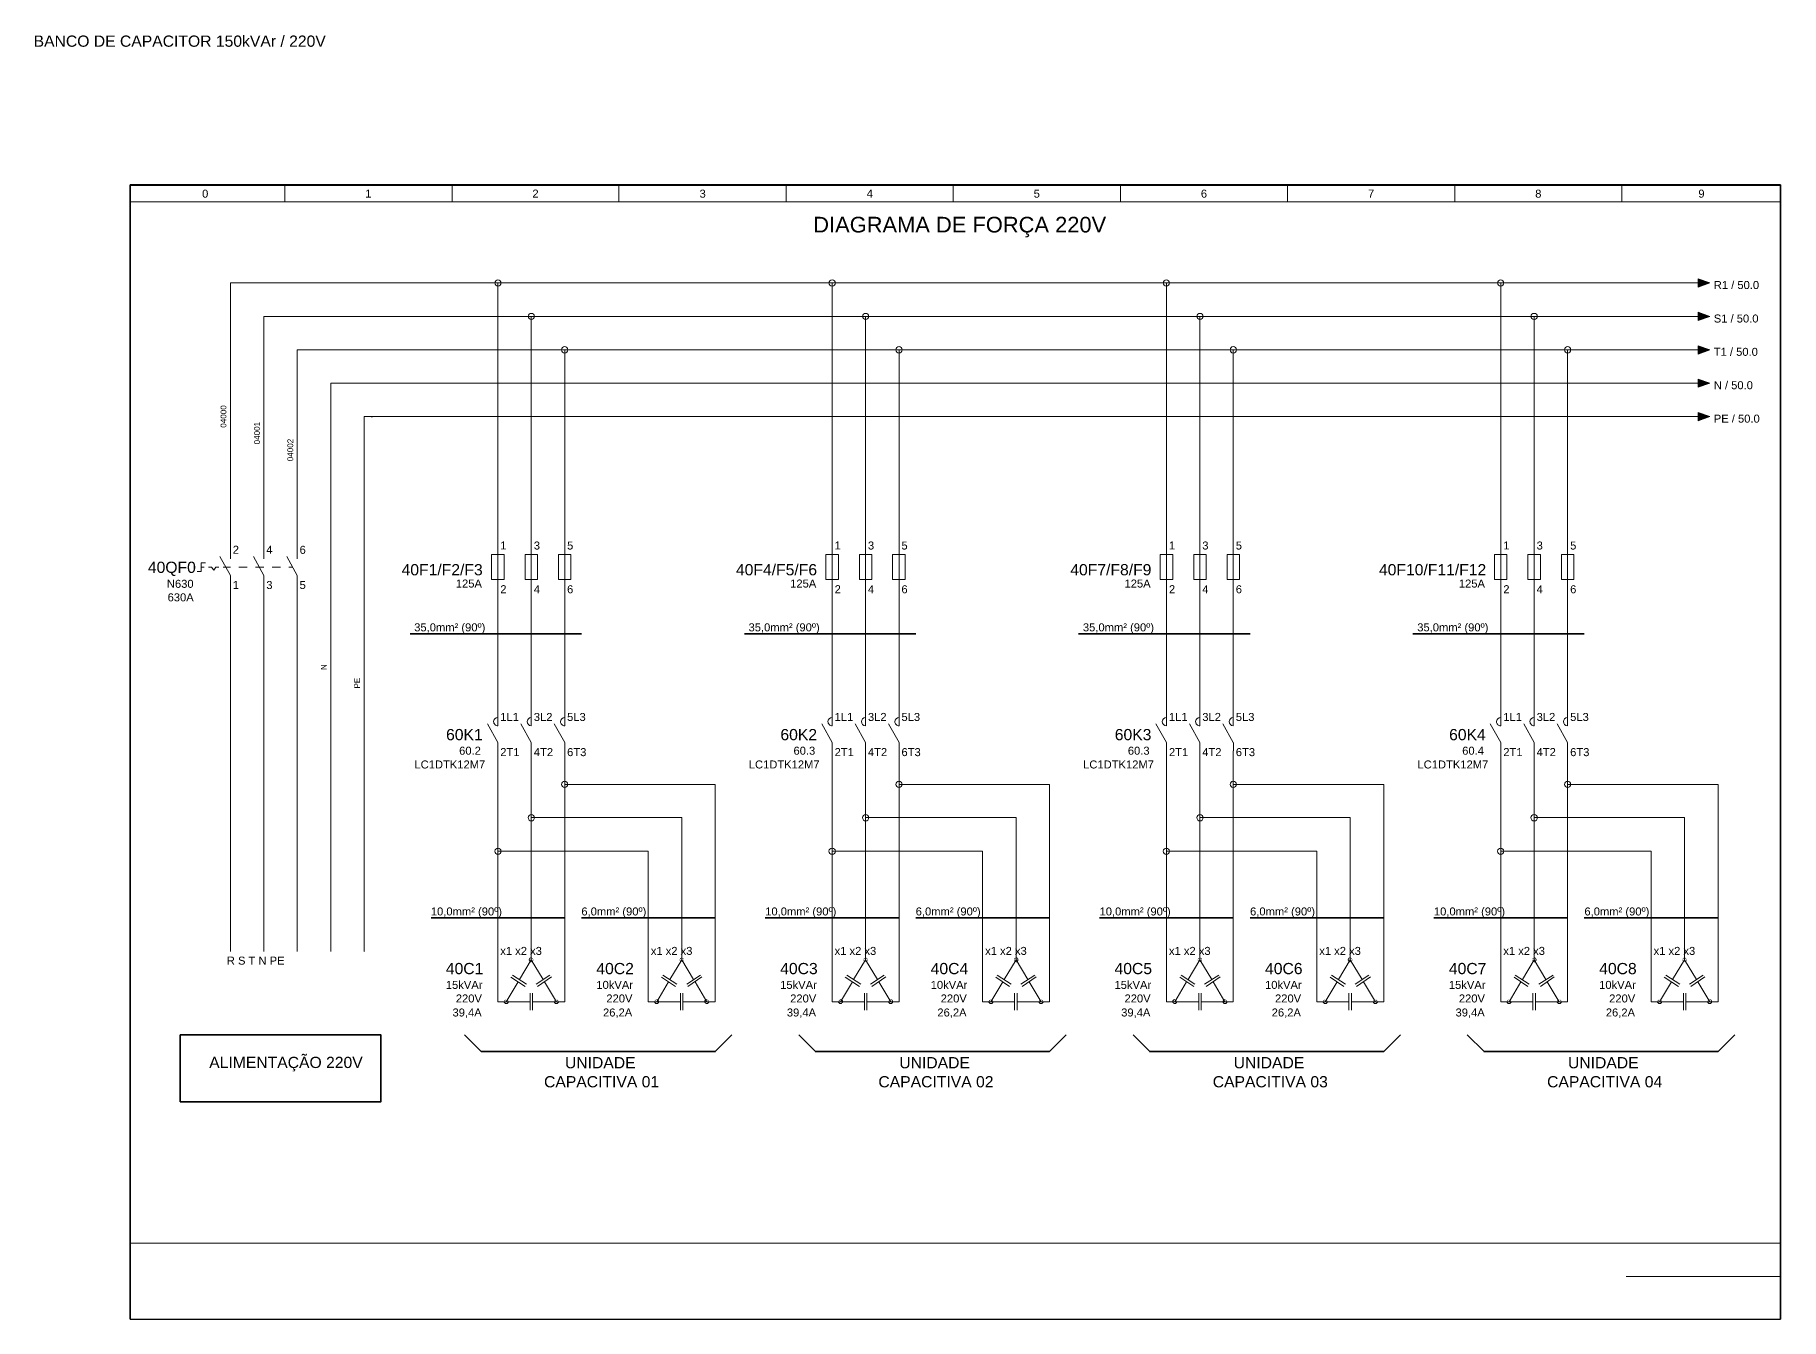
# Model space of a CAD drawing. Header units: millimetres. Extents: x 1004 to 59588, y 686 to 38112.
# Drawn here: x 1585 to 5905, y 10346 to 13523 of the extents above; entities that cross this region are included whole.
import ezdxf

# ---------------------------------------------------------------- set-up
doc = ezdxf.new("R2010")
doc.units = ezdxf.units.MM
for name, color, linetype in [('PDF3_Text', 7, 'Continuous'), ('PDF_Geometry', 7, 'Continuous'), ('PDF_Solid Fills', 7, 'Continuous'), ('PDF_Text', 7, 'Continuous')]:
    doc.layers.add(name, color=color, linetype=linetype)
doc.styles.add('PDF Arial', font='arial.ttf')

msp = doc.modelspace()

# ---------------------------------------------------------------- hatches: boundary and pattern name
at = {"layer": 'PDF_Geometry', "transparency": 33554559}
for points in [[(2416.54, 12577.07), (2420.66, 12577.07), (2421.84, 12578.24), (2420.66, 12580.01), (2416.54, 12580.01)], [(5703.6, 12577.07), (5707.72, 12577.07), (5708.9, 12578.24), (5707.72, 12580.01), (5703.6, 12580.01)], [(2398.31, 12561.77), (2398.31, 12557.66), (2400.07, 12556.48), (2401.25, 12557.66), (2401.25, 12561.77)], [(2398.31, 11259.42), (2398.31, 11255.3), (2400.07, 11254.13), (2401.25, 11255.3), (2401.25, 11259.42)]]:
    msp.add_hatch(color=256, dxfattribs=at).paths.add_polyline_path(points)
h = msp.add_hatch(color=256, dxfattribs=at)
h.paths.add_polyline_path([(2813.01, 11234.71), (2818.31, 11234.71)], flags=0)
h.paths.add_polyline_path([(2818.31, 11234.71, 0.4166667), (2813.01, 11240.01)], flags=0)
h.paths.add_polyline_path([(2813.01, 11229.42, 0.4166667), (2818.31, 11234.71)], flags=0)
h = msp.add_hatch(color=256, dxfattribs=at)
h.paths.add_polyline_path([(3185.37, 11234.71), (3190.66, 11234.71)], flags=0)
h.paths.add_polyline_path([(3190.66, 11234.71, 0.4166667), (3185.37, 11240.01)], flags=0)
h.paths.add_polyline_path([(3185.37, 11240.01, 0.4166667), (3180.07, 11234.71)], flags=0)
h.paths.add_polyline_path([(3180.07, 11234.71, 0.4166667), (3185.37, 11229.42)], flags=0)
h.paths.add_polyline_path([(3185.37, 11229.42, 0.4166667), (3190.66, 11234.71)], flags=0)
h = msp.add_hatch(color=256, dxfattribs=at)
h.paths.add_polyline_path([(3640.07, 11234.71), (3645.37, 11234.71)], flags=0)
h.paths.add_polyline_path([(3645.37, 11234.71, 0.4166667), (3640.07, 11240.01)], flags=0)
h.paths.add_polyline_path([(3640.07, 11240.01, 0.4166667), (3634.78, 11234.71)], flags=0)
h.paths.add_polyline_path([(3634.78, 11234.71, 0.4166667), (3640.07, 11229.42)], flags=0)
h.paths.add_polyline_path([(3640.07, 11229.42, 0.4166667), (3645.37, 11234.71)], flags=0)
h = msp.add_hatch(color=256, dxfattribs=at)
h.paths.add_polyline_path([(4012.43, 11234.71), (4017.13, 11234.71)], flags=0)
h.paths.add_polyline_path([(4012.43, 11240.01, 0.4166667), (4007.13, 11234.71)], flags=0)
h.paths.add_polyline_path([(4007.13, 11234.71, 0.4166667), (4012.43, 11229.42)], flags=0)
h = msp.add_hatch(color=256, dxfattribs=at)
h.paths.add_polyline_path([(4467.13, 11234.71), (4472.43, 11234.71)], flags=0)
h.paths.add_polyline_path([(4472.43, 11234.71, 0.4166667), (4467.13, 11240.01)], flags=0)
h.paths.add_polyline_path([(4467.13, 11240.01, 0.4166667), (4461.84, 11234.71)], flags=0)
h.paths.add_polyline_path([(4461.84, 11234.71, 0.4166667), (4467.13, 11229.42)], flags=0)
h.paths.add_polyline_path([(4467.13, 11229.42, 0.4166667), (4472.43, 11234.71)], flags=0)
h = msp.add_hatch(color=256, dxfattribs=at)
h.paths.add_polyline_path([(4838.9, 11234.71), (4844.19, 11234.71)], flags=0)
h.paths.add_polyline_path([(4844.19, 11234.71, 0.4166667), (4838.9, 11240.01)], flags=0)
h.paths.add_polyline_path([(4838.9, 11229.42, 0.4166667), (4844.19, 11234.71)], flags=0)
h = msp.add_hatch(color=256, dxfattribs=at)
h.paths.add_polyline_path([(5294.19, 11234.71), (5298.9, 11234.71)], flags=0)
h.paths.add_polyline_path([(5294.19, 11240.01, 0.4166667), (5288.9, 11234.71)], flags=0)
h.paths.add_polyline_path([(5288.9, 11234.71, 0.4166667), (5294.19, 11229.42)], flags=0)
h = msp.add_hatch(color=256, dxfattribs=at)
h.paths.add_polyline_path([(5665.96, 11234.71), (5671.25, 11234.71)], flags=0)
h.paths.add_polyline_path([(5671.25, 11234.71, 0.4166667), (5665.96, 11240.01)], flags=0)
h.paths.add_polyline_path([(5665.96, 11240.01, 0.4166667), (5660.66, 11234.71)], flags=0)
h.paths.add_polyline_path([(5660.66, 11234.71, 0.4166667), (5665.96, 11229.42)], flags=0)
h.paths.add_polyline_path([(5665.96, 11229.42, 0.4166667), (5671.25, 11234.71)], flags=0)
h = msp.add_hatch(color=256, dxfattribs=at)
h.paths.add_polyline_path([(2751.25, 11131.19), (2756.54, 11131.19)], flags=0)
h.paths.add_polyline_path([(2756.54, 11131.19, 0.4166667), (2751.25, 11136.48)], flags=0)
h.paths.add_polyline_path([(2751.25, 11136.48, 0.4166667), (2745.96, 11131.19)], flags=0)
h = msp.add_hatch(color=256, dxfattribs=at)
h.paths.add_polyline_path([(2875.37, 11131.19), (2880.66, 11131.19)], flags=0)
h.paths.add_polyline_path([(2880.66, 11131.19, 0.4166667), (2875.37, 11136.48)], flags=0)
h.paths.add_polyline_path([(2875.37, 11136.48, 0.4166667), (2870.07, 11131.19)], flags=0)
h = msp.add_hatch(color=256, dxfattribs=at)
h.paths.add_polyline_path([(3123.6, 11131.19), (3128.31, 11131.19)], flags=0)
h.paths.add_polyline_path([(3123.6, 11136.48, 0.4166667), (3118.31, 11131.19)], flags=0)
h = msp.add_hatch(color=256, dxfattribs=at)
h.paths.add_polyline_path([(3247.13, 11131.19), (3252.43, 11131.19)], flags=0)
h.paths.add_polyline_path([(3252.43, 11131.19, 0.4166667), (3247.13, 11136.48)], flags=0)
h = msp.add_hatch(color=256, dxfattribs=at)
h.paths.add_polyline_path([(3578.31, 11131.19), (3583.01, 11131.19)], flags=0)
h.paths.add_polyline_path([(3578.31, 11136.48, 0.4166667), (3573.01, 11131.19)], flags=0)
h = msp.add_hatch(color=256, dxfattribs=at)
h.paths.add_polyline_path([(3702.43, 11131.19), (3707.13, 11131.19)], flags=0)
h.paths.add_polyline_path([(3702.43, 11136.48, 0.4166667), (3697.13, 11131.19)], flags=0)
h = msp.add_hatch(color=256, dxfattribs=at)
h.paths.add_polyline_path([(3950.07, 11131.19), (3955.37, 11131.19)], flags=0)
h.paths.add_polyline_path([(3955.37, 11131.19, 0.4166667), (3950.07, 11136.48)], flags=0)
h.paths.add_polyline_path([(3950.07, 11136.48, 0.4166667), (3944.78, 11131.19)], flags=0)
h = msp.add_hatch(color=256, dxfattribs=at)
h.paths.add_polyline_path([(4074.19, 11131.19), (4079.48, 11131.19)], flags=0)
h.paths.add_polyline_path([(4079.48, 11131.19, 0.4166667), (4074.19, 11136.48)], flags=0)
h.paths.add_polyline_path([(4074.19, 11136.48, 0.4166667), (4068.9, 11131.19)], flags=0)
h = msp.add_hatch(color=256, dxfattribs=at)
h.paths.add_polyline_path([(4404.78, 11131.19), (4410.07, 11131.19)], flags=0)
h.paths.add_polyline_path([(4410.07, 11131.19, 0.4166667), (4404.78, 11136.48)], flags=0)
h = msp.add_hatch(color=256, dxfattribs=at)
h.paths.add_polyline_path([(4528.9, 11131.19), (4534.19, 11131.19)], flags=0)
h.paths.add_polyline_path([(4534.19, 11131.19, 0.4166667), (4528.9, 11136.48)], flags=0)
h = msp.add_hatch(color=256, dxfattribs=at)
h.paths.add_polyline_path([(4777.13, 11131.19), (4782.43, 11131.19)], flags=0)
h.paths.add_polyline_path([(4782.43, 11131.19, 0.4166667), (4777.13, 11136.48)], flags=0)
h.paths.add_polyline_path([(4777.13, 11136.48, 0.4166667), (4771.84, 11131.19)], flags=0)
h = msp.add_hatch(color=256, dxfattribs=at)
h.paths.add_polyline_path([(4901.25, 11131.19), (4906.54, 11131.19)], flags=0)
h.paths.add_polyline_path([(4906.54, 11131.19, 0.4166667), (4901.25, 11136.48)], flags=0)
h.paths.add_polyline_path([(4901.25, 11136.48, 0.4166667), (4895.96, 11131.19)], flags=0)
h = msp.add_hatch(color=256, dxfattribs=at)
h.paths.add_polyline_path([(5231.84, 11131.19), (5237.13, 11131.19)], flags=0)
h.paths.add_polyline_path([(5237.13, 11131.19, 0.4166667), (5231.84, 11136.48)], flags=0)
h.paths.add_polyline_path([(5231.84, 11136.48, 0.4166667), (5226.54, 11131.19)], flags=0)
h = msp.add_hatch(color=256, dxfattribs=at)
h.paths.add_polyline_path([(5355.96, 11131.19), (5361.25, 11131.19)], flags=0)
h.paths.add_polyline_path([(5361.25, 11131.19, 0.4166667), (5355.96, 11136.48)], flags=0)
h.paths.add_polyline_path([(5355.96, 11136.48, 0.4166667), (5350.66, 11131.19)], flags=0)
h = msp.add_hatch(color=256, dxfattribs=at)
h.paths.add_polyline_path([(5604.19, 11131.19), (5609.48, 11131.19)], flags=0)
h.paths.add_polyline_path([(5609.48, 11131.19, 0.4166667), (5604.19, 11136.48)], flags=0)
h.paths.add_polyline_path([(5604.19, 11136.48, 0.4166667), (5598.9, 11131.19)], flags=0)
h = msp.add_hatch(color=256, dxfattribs=at)
h.paths.add_polyline_path([(5728.31, 11131.19), (5733.01, 11131.19)], flags=0)
h.paths.add_polyline_path([(5728.31, 11136.48, 0.4166667), (5723.01, 11131.19)], flags=0)

# ---------------------------------------------------------------- linework, layer by layer
at = {"layer": 'PDF_Geometry', "lineweight": 25}
for points in [[(5903.6, 13152.36), (1820.66, 13152.36), (1820.66, 10345.89), (5903.6, 10345.89)], [(1820.66, 10345.89), (1820.66, 13152.36)], [(5903.6, 13151.19), (1820.66, 13151.19)], [(5903.6, 10345.89), (5903.6, 13152.36)]]:
    msp.add_lwpolyline(points, close=True, dxfattribs=at)
at = {"layer": 'PDF_Geometry', "lineweight": 13}
for points in [[(2203.6, 13151.19), (2203.6, 13110.01)], [(2617.13, 13151.19), (2617.13, 13110.01)], [(3030.07, 13151.19), (3030.07, 13110.01)], [(3443.6, 13151.19), (3443.6, 13110.01)], [(3857.13, 13151.19), (3857.13, 13110.01)], [(4270.66, 13151.19), (4270.66, 13110.01)], [(4684.19, 13151.19), (4684.19, 13110.01)], [(5097.72, 13151.19), (5097.72, 13110.01)], [(5511.25, 13151.19), (5511.25, 13110.01)], [(1820.66, 13110.01), (5903.6, 13110.01)]]:
    msp.add_lwpolyline(points, dxfattribs=at)
at = {"layer": 'PDF_Geometry', "lineweight": 18}
for points in [[(5699.48, 12898.83), (5699.48, 12919.42), (5728.31, 12909.42)], [(5699.48, 12816.48), (5699.48, 12837.07), (5728.31, 12826.48)], [(5699.48, 12733.54), (5699.48, 12754.13), (5728.31, 12744.13)], [(5699.48, 12651.19), (5699.48, 12671.77), (5728.31, 12661.19)], [(5699.48, 12568.24), (5699.48, 12588.83), (5728.31, 12578.83)], [(2714.78, 12175.3), (2745.96, 12175.3), (2745.96, 12237.66), (2714.78, 12237.66)], [(2797.72, 12175.3), (2828.9, 12175.3), (2828.9, 12237.66), (2797.72, 12237.66)], [(2880.66, 12175.3), (2911.25, 12175.3), (2911.25, 12237.66), (2880.66, 12237.66)], [(3541.84, 12175.3), (3573.01, 12175.3), (3573.01, 12237.66), (3541.84, 12237.66)], [(3624.78, 12175.3), (3655.37, 12175.3), (3655.37, 12237.66), (3624.78, 12237.66)], [(3707.13, 12175.3), (3738.31, 12175.3), (3738.31, 12237.66), (3707.13, 12237.66)], [(4368.9, 12175.3), (4400.07, 12175.3), (4400.07, 12237.66), (4368.9, 12237.66)], [(4451.84, 12175.3), (4482.43, 12175.3), (4482.43, 12237.66), (4451.84, 12237.66)], [(4534.19, 12175.3), (4565.37, 12175.3), (4565.37, 12237.66), (4534.19, 12237.66)], [(5195.96, 12175.3), (5226.54, 12175.3), (5226.54, 12237.66), (5195.96, 12237.66)], [(5278.31, 12175.3), (5309.48, 12175.3), (5309.48, 12237.66), (5278.31, 12237.66)], [(5361.25, 12175.3), (5392.43, 12175.3), (5392.43, 12237.66), (5361.25, 12237.66)]]:
    msp.add_lwpolyline(points, close=True, dxfattribs=at)
for points in [[(2068.9, 12227.07), (2068.9, 12247.66), (2068.9, 12909.42), (2730.66, 12909.42), (2730.66, 12247.66), (2730.66, 12165.3), (2730.66, 11834.13), (2730.66, 11813.54, -0.4166667), (2720.07, 11824.13)], [(2710.07, 12909.42), (2751.25, 12909.42), (3557.72, 12909.42), (3557.72, 12247.66), (3557.72, 12165.3), (3557.72, 11834.13), (3557.72, 11813.54, -0.4166667), (3547.13, 11824.13)], [(4363.6, 12909.42), (4404.78, 12909.42), (5211.25, 12909.42), (5211.25, 12247.66), (5211.25, 12165.3), (5211.25, 11834.13), (5211.25, 11813.54, -0.4166667), (5200.66, 11824.13)], [(3619.48, 12826.48), (3660.66, 12826.48), (4467.13, 12826.48), (4467.13, 12247.66), (4467.13, 12165.3), (4467.13, 11834.13), (4467.13, 11813.54, -0.4166667), (4456.54, 11824.13)], [(4446.54, 12826.48), (4487.72, 12826.48), (5294.19, 12826.48), (5294.19, 12247.66), (5294.19, 12165.3), (5294.19, 11834.13), (5294.19, 11813.54, -0.4166667), (5283.6, 11824.13)], [(2234.19, 12227.07), (2234.19, 12247.66), (2234.19, 12744.13), (2895.96, 12744.13), (2895.96, 12247.66), (2895.96, 12165.3), (2895.96, 11834.13), (2895.96, 11813.54, -0.4166667), (2885.37, 11824.13)], [(2875.37, 12744.13), (2916.54, 12744.13), (3723.01, 12744.13), (3723.01, 12247.66), (3723.01, 12165.3), (3723.01, 11834.13), (3723.01, 11813.54, -0.4166667), (3712.43, 11824.13)]]:
    msp.add_lwpolyline(points, format="xyb", dxfattribs=at)
for points in [[(2068.9, 12888.83), (2068.9, 12909.42), (2089.49, 12909.42)], [(2730.66, 12909.42), (2730.66, 12888.83)], [(3536.54, 12909.42), (3578.31, 12909.42), (4384.19, 12909.42), (4384.19, 12247.66), (4384.19, 12165.3), (4384.19, 11834.13), (4384.19, 11813.54)], [(3557.72, 12909.42), (3557.72, 12888.83)], [(4384.19, 12909.42), (4384.19, 12888.83)], [(5190.66, 12909.42), (5231.84, 12909.42), (5707.13, 12909.42)], [(5211.25, 12909.42), (5211.25, 12888.83)], [(5686.54, 12909.42), (5699.48, 12909.42)], [(2151.84, 12227.07), (2151.84, 12247.66), (2151.84, 12826.48), (2813.01, 12826.48), (2813.01, 12247.66), (2813.01, 12165.3), (2813.01, 11834.13), (2813.01, 11813.54)], [(2151.84, 12805.89), (2151.84, 12826.48), (2172.43, 12826.48)], [(2792.43, 12826.48), (2834.19, 12826.48), (3640.07, 12826.48), (3640.07, 12247.66), (3640.07, 12165.3), (3640.07, 11834.13), (3640.07, 11813.54)], [(2813.01, 12826.48), (2813.01, 12805.89)], [(3640.07, 12826.48), (3640.07, 12805.89)], [(4467.13, 12826.48), (4467.13, 12805.89)], [(5273.01, 12826.48), (5314.78, 12826.48), (5707.13, 12826.48)], [(5294.19, 12826.48), (5294.19, 12805.89)], [(5686.54, 12826.48), (5699.48, 12826.48)], [(2234.19, 12723.54), (2234.19, 12744.13), (2254.78, 12744.13)], [(2895.96, 12744.13), (2895.96, 12723.54)], [(3702.43, 12744.13), (3743.6, 12744.13), (4549.48, 12744.13), (4549.48, 12247.66), (4549.48, 12165.3), (4549.48, 11834.13), (4549.48, 11813.54)], [(3723.01, 12744.13), (3723.01, 12723.54)], [(4528.9, 12744.13), (4570.66, 12744.13), (5376.54, 12744.13), (5376.54, 12247.66), (5376.54, 12165.3), (5376.54, 11834.13), (5376.54, 11813.54)], [(4549.48, 12744.13), (4549.48, 12723.54)], [(5355.96, 12744.13), (5397.13, 12744.13), (5707.13, 12744.13)], [(5376.54, 12744.13), (5376.54, 12723.54)], [(5686.54, 12744.13), (5699.48, 12744.13)], [(2317.13, 11255.3), (2317.13, 12661.19), (5707.13, 12661.19)], [(2317.13, 12640.6), (2317.13, 12661.19), (2337.72, 12661.19)], [(5686.54, 12661.19), (5699.48, 12661.19)], [(2399.49, 11255.3), (2399.49, 12578.83), (5707.13, 12578.83)], [(2399.49, 12557.66), (2399.49, 12578.83), (2420.66, 12578.83)], [(5686.54, 12578.83), (5699.48, 12578.83)], [(2043.02, 12232.36), (2068.9, 12185.89), (2068.9, 12165.3), (2068.9, 11255.3)], [(2125.96, 12232.36), (2151.84, 12185.89), (2151.84, 12165.3), (2151.84, 11255.3)], [(2208.31, 12232.36), (2234.19, 12185.89), (2234.19, 12165.3), (2234.19, 11255.3)], [(1986.54, 12195.89), (1996.54, 12195.89), (1996.54, 12217.07), (2007.13, 12217.07)], [(1996.54, 12206.48), (2004.19, 12206.48)], [(2014.78, 12206.48), (2022.43, 12206.48), (2027.72, 12198.83), (2033.02, 12206.48), (2040.66, 12206.48)], [(2050.66, 12206.48), (2068.9, 12206.48)], [(2089.49, 12206.48), (2110.07, 12206.48)], [(2131.25, 12206.48), (2151.84, 12206.48)], [(2172.43, 12206.48), (2193.02, 12206.48)], [(2213.6, 12206.48), (2223.02, 12206.48)], [(2704.78, 11818.83), (2730.66, 11772.36), (2730.66, 11751.77), (2730.66, 11503.54), (2730.66, 11255.3), (2730.66, 11131.19), (2810.07, 11131.19)], [(2787.13, 11818.83), (2813.01, 11772.36), (2813.01, 11751.77), (2813.01, 11586.48), (2813.01, 11255.3), (2813.01, 11234.71), (2784.19, 11185.89)], [(2816.54, 11131.19), (2895.96, 11131.19), (2895.96, 11255.3), (2895.96, 11668.83), (2895.96, 11751.77), (2895.96, 11772.36), (2870.07, 11818.83)], [(3531.84, 11818.83), (3557.72, 11772.36), (3557.72, 11751.77), (3557.72, 11503.54), (3557.72, 11255.3), (3557.72, 11131.19), (3637.13, 11131.19)], [(3614.19, 11818.83), (3640.07, 11772.36), (3640.07, 11751.77), (3640.07, 11586.48), (3640.07, 11255.3), (3640.07, 11234.71), (3610.66, 11185.89)], [(3643.01, 11131.19), (3723.01, 11131.19), (3723.01, 11255.3), (3723.01, 11668.83), (3723.01, 11751.77), (3723.01, 11772.36), (3697.13, 11818.83)], [(4358.31, 11818.83), (4384.19, 11772.36), (4384.19, 11751.77), (4384.19, 11503.54), (4384.19, 11255.3), (4384.19, 11131.19), (4464.19, 11131.19)], [(4441.25, 11818.83), (4467.13, 11772.36), (4467.13, 11751.77), (4467.13, 11586.48), (4467.13, 11255.3), (4467.13, 11234.71), (4437.72, 11185.89)], [(4524.19, 11818.83), (4549.48, 11772.36)], [(5185.37, 11818.83), (5211.25, 11772.36), (5211.25, 11751.77), (5211.25, 11503.54), (5211.25, 11255.3), (5211.25, 11131.19), (5290.66, 11131.19)], [(5268.31, 11818.83), (5294.19, 11772.36), (5294.19, 11751.77), (5294.19, 11586.48), (5294.19, 11255.3), (5294.19, 11234.71), (5264.78, 11185.89)], [(5297.13, 11131.19), (5376.54, 11131.19), (5376.54, 11255.3), (5376.54, 11668.83), (5376.54, 11751.77), (5376.54, 11772.36), (5350.66, 11818.83)], [(4549.48, 11751.77), (4549.48, 11668.83), (4549.48, 11255.3), (4549.48, 11131.19), (4470.07, 11131.19)], [(4550.07, 11772.36), (4550.07, 11751.77)], [(2895.96, 11689.42), (2895.96, 11648.24)], [(2895.96, 11668.83), (2916.54, 11668.83), (3268.31, 11668.83), (3268.31, 11255.3), (3268.31, 11131.19), (3188.31, 11131.19)], [(3247.13, 11668.83), (3268.31, 11668.83), (3268.31, 11648.24)], [(3723.01, 11689.42), (3723.01, 11648.24)], [(3723.01, 11668.83), (3743.6, 11668.83), (4094.78, 11668.83), (4094.78, 11255.3), (4094.78, 11131.19), (4015.37, 11131.19)], [(4074.19, 11668.83), (4094.78, 11668.83), (4094.78, 11648.24)], [(4549.48, 11689.42), (4549.48, 11648.24)], [(4549.48, 11668.83), (4570.66, 11668.83), (4921.84, 11668.83), (4921.84, 11255.3), (4921.84, 11131.19), (4842.43, 11131.19)], [(4901.25, 11668.83), (4921.84, 11668.83), (4921.84, 11648.24)], [(5376.54, 11689.42), (5376.54, 11648.24)], [(5376.54, 11668.83), (5397.13, 11668.83), (5748.9, 11668.83), (5748.9, 11255.3), (5748.9, 11131.19), (5668.9, 11131.19)], [(5728.31, 11668.83), (5748.9, 11668.83), (5748.9, 11648.24)], [(2813.01, 11607.07), (2813.01, 11565.3)], [(2813.01, 11586.48), (2834.19, 11586.48), (3185.37, 11586.48), (3185.37, 11255.3), (3185.37, 11234.71), (3155.96, 11185.89)], [(3164.78, 11586.48), (3185.37, 11586.48), (3185.37, 11565.3)], [(3640.07, 11607.07), (3640.07, 11565.3)], [(3640.07, 11586.48), (3660.66, 11586.48), (4012.43, 11586.48), (4012.43, 11255.3), (4012.43, 11234.71), (3983.01, 11185.89)], [(3991.84, 11586.48), (4012.43, 11586.48), (4012.43, 11565.3)], [(4467.13, 11607.07), (4467.13, 11565.3)], [(4467.13, 11586.48), (4487.72, 11586.48), (4838.9, 11586.48), (4838.9, 11255.3), (4838.9, 11234.71), (4810.07, 11185.89)], [(4818.31, 11586.48), (4838.9, 11586.48), (4838.9, 11565.3)], [(5294.19, 11607.07), (5294.19, 11565.3)], [(5294.19, 11586.48), (5314.78, 11586.48), (5665.96, 11586.48), (5665.96, 11255.3), (5665.96, 11234.71), (5636.54, 11185.89)], [(5645.37, 11586.48), (5665.96, 11586.48), (5665.96, 11565.3)], [(2730.66, 11524.13), (2730.66, 11482.95)], [(2730.66, 11503.54), (2751.25, 11503.54), (3102.43, 11503.54), (3102.43, 11255.3), (3102.43, 11131.19), (3182.43, 11131.19)], [(3081.84, 11503.54), (3102.43, 11503.54), (3102.43, 11482.95)], [(3557.72, 11524.13), (3557.72, 11482.95)], [(3557.72, 11503.54), (3578.31, 11503.54), (3929.48, 11503.54), (3929.48, 11255.3), (3929.48, 11131.19), (4008.9, 11131.19)], [(3908.9, 11503.54), (3929.48, 11503.54), (3929.48, 11482.95)], [(4384.19, 11524.13), (4384.19, 11482.95)], [(4384.19, 11503.54), (4404.78, 11503.54), (4756.54, 11503.54), (4756.54, 11255.3), (4756.54, 11131.19), (4835.96, 11131.19)], [(4735.96, 11503.54), (4756.54, 11503.54), (4756.54, 11482.95)], [(5211.25, 11524.13), (5211.25, 11482.95)], [(5211.25, 11503.54), (5231.84, 11503.54), (5583.6, 11503.54), (5583.6, 11255.3), (5583.6, 11131.19), (5663.01, 11131.19)], [(5562.43, 11503.54), (5583.6, 11503.54), (5583.6, 11482.95)], [(2813.01, 11234.71), (2842.43, 11185.89)], [(3185.37, 11234.71), (3214.78, 11185.89)], [(3640.07, 11234.71), (3669.48, 11185.89)], [(4012.43, 11234.71), (4041.25, 11185.89)], [(4467.13, 11234.71), (4496.54, 11185.89)], [(4838.9, 11234.71), (4868.31, 11185.89)], [(5294.19, 11234.71), (5323.01, 11185.89)], [(5665.96, 11234.71), (5695.37, 11185.89)], [(2763.01, 11191.77), (2797.72, 11168.83)], [(2766.54, 11197.07), (2801.25, 11174.13)], [(2825.37, 11174.13), (2859.48, 11197.07)], [(2828.9, 11168.83), (2863.01, 11192.36)], [(3135.37, 11191.77), (3170.07, 11168.83)], [(3138.9, 11197.07), (3173.01, 11174.13)], [(3197.72, 11174.13), (3231.84, 11197.07)], [(3200.66, 11168.83), (3235.37, 11192.36)], [(3590.07, 11191.77), (3624.78, 11168.83)], [(3593.6, 11197.07), (3628.31, 11174.13)], [(3652.43, 11174.13), (3686.54, 11197.07)], [(3655.96, 11168.83), (3690.07, 11192.36)], [(3962.43, 11191.77), (3996.54, 11168.83)], [(3965.96, 11197.07), (4000.07, 11174.13)], [(4024.19, 11174.13), (4058.9, 11197.07)], [(4027.72, 11168.83), (4062.43, 11192.36)], [(4417.13, 11191.77), (4451.84, 11168.83)], [(4420.66, 11197.07), (4454.78, 11174.13)], [(4478.9, 11174.13), (4513.6, 11197.07)], [(4482.43, 11168.83), (4517.13, 11192.36)], [(4789.48, 11191.77), (4823.6, 11168.83)], [(4792.43, 11197.07), (4827.13, 11174.13)], [(4851.25, 11174.13), (4885.37, 11197.07)], [(4854.78, 11168.83), (4888.9, 11192.36)], [(5244.19, 11191.77), (5278.31, 11168.83)], [(5247.13, 11197.07), (5281.84, 11174.13)], [(5305.96, 11174.13), (5340.66, 11197.07)], [(5309.48, 11168.83), (5343.6, 11192.36)], [(5615.96, 11191.77), (5650.66, 11168.83)], [(5619.48, 11197.07), (5654.19, 11174.13)], [(5678.31, 11174.13), (5712.43, 11197.07)], [(5681.84, 11168.83), (5715.96, 11192.36)], [(2780.66, 11180.6), (2751.25, 11131.19)], [(2810.07, 11152.36), (2810.07, 11110.6)], [(2816.54, 11152.36), (2816.54, 11110.6)], [(2845.96, 11180.6), (2875.37, 11131.19)], [(3152.43, 11180.6), (3123.6, 11131.19)], [(3182.43, 11152.36), (3182.43, 11110.6)], [(3188.31, 11152.36), (3188.31, 11110.6)], [(3218.31, 11180.6), (3247.13, 11131.19)], [(3607.72, 11180.6), (3578.31, 11131.19)], [(3637.13, 11152.36), (3637.13, 11110.6)], [(3643.01, 11152.36), (3643.01, 11110.6)], [(3673.01, 11180.6), (3702.43, 11131.19)], [(3979.48, 11180.6), (3950.07, 11131.19)], [(4008.9, 11152.36), (4008.9, 11110.6)], [(4015.37, 11152.36), (4015.37, 11110.6)], [(4044.78, 11180.6), (4074.19, 11131.19)], [(4434.19, 11180.6), (4404.78, 11131.19)], [(4464.19, 11152.36), (4464.19, 11110.6)], [(4470.07, 11152.36), (4470.07, 11110.6)], [(4500.07, 11180.6), (4528.9, 11131.19)], [(4806.54, 11180.6), (4777.13, 11131.19)], [(4835.96, 11152.36), (4835.96, 11110.6)], [(4842.43, 11152.36), (4842.43, 11110.6)], [(4871.84, 11180.6), (4901.25, 11131.19)], [(5261.25, 11180.6), (5231.84, 11131.19)], [(5290.66, 11152.36), (5290.66, 11110.6)], [(5297.13, 11152.36), (5297.13, 11110.6)], [(5326.54, 11180.6), (5355.96, 11131.19)], [(5633.6, 11180.6), (5604.19, 11131.19)], [(5663.01, 11152.36), (5663.01, 11110.6)], [(5668.9, 11152.36), (5668.9, 11110.6)], [(5698.9, 11180.6), (5728.31, 11131.19)]]:
    msp.add_lwpolyline(points, dxfattribs=at)
at = {"layer": 'PDF_Geometry', "lineweight": 35}
for points in [[(2513.6, 12041.19), (2937.13, 12041.19)], [(3340.66, 12041.19), (3764.19, 12041.19)], [(4167.13, 12041.19), (4591.25, 12041.19)], [(4994.19, 12041.19), (5417.72, 12041.19)], [(2565.37, 11338.24), (2895.96, 11338.24)], [(2937.13, 11338.24), (3268.31, 11338.24)], [(3391.84, 11338.24), (3723.01, 11338.24)], [(3764.19, 11338.24), (4094.78, 11338.24)], [(4218.9, 11338.24), (4549.48, 11338.24)], [(4591.25, 11338.24), (4921.84, 11338.24)], [(5045.96, 11338.24), (5376.54, 11338.24)], [(5417.72, 11338.24), (5748.9, 11338.24)], [(2647.72, 11048.83), (2689.48, 11007.66), (3268.31, 11007.66), (3309.48, 11048.83)], [(3474.78, 11048.83), (3515.96, 11007.66), (4094.78, 11007.66), (4136.54, 11048.83)], [(4301.84, 11048.83), (4343.01, 11007.66), (4921.84, 11007.66), (4963.01, 11048.83)], [(5128.31, 11048.83), (5170.07, 11007.66), (5748.9, 11007.66), (5790.07, 11048.83)]]:
    msp.add_lwpolyline(points, dxfattribs=at)
msp.add_lwpolyline([(1944.78, 10883.54), (2441.25, 10883.54), (2441.25, 11048.83), (1944.78, 11048.83)], close=True, dxfattribs=at)
at = {"layer": 'PDF_Geometry', "lineweight": 9}
for points in [[(1820.66, 10534.13), (5904.78, 10534.13)], [(5521.25, 10451.19), (5903.01, 10451.19)]]:
    msp.add_lwpolyline(points, dxfattribs=at)
at = {"layer": 'PDF_Geometry', "color": 7, "lineweight": 13, "true_color": 0xffffff}
msp.add_lwpolyline([(1820.94, 10345.89), (1820.66, 10346.17)], dxfattribs=at)
at = {"layer": 'PDF_Geometry', "lineweight": 25}
msp.add_lwpolyline([(1820.66, 10345.89), (5903.6, 10345.89)], dxfattribs=at)
msp.add_lwpolyline([(1820.66, 10345.89), (5903.6, 10345.89)], dxfattribs=at)
at = {"layer": 'PDF_Geometry', "lineweight": 18}
for points in [[(2730.66, 12917.07), (2726.54, 12917.07), (2723.01, 12913.54), (2723.01, 12909.42)], [(2738.31, 12909.42), (2738.31, 12913.54), (2734.78, 12917.07), (2730.66, 12917.07)], [(3557.72, 12917.07), (3553.01, 12917.07), (3549.48, 12913.54), (3549.48, 12909.42)], [(3565.37, 12909.42), (3565.37, 12913.54), (3561.84, 12917.07), (3557.72, 12917.07)], [(4384.19, 12917.07), (4380.07, 12917.07), (4376.54, 12913.54), (4376.54, 12909.42)], [(4391.84, 12909.42), (4391.84, 12913.54), (4388.9, 12917.07), (4384.19, 12917.07)], [(5211.25, 12917.07), (5207.13, 12917.07), (5203.6, 12913.54), (5203.6, 12909.42)], [(5218.9, 12909.42), (5218.9, 12913.54), (5215.37, 12917.07), (5211.25, 12917.07)], [(2723.01, 12909.42), (2723.01, 12905.3), (2726.54, 12901.77), (2730.66, 12901.77)], [(2730.66, 12901.77), (2734.78, 12901.77), (2738.31, 12905.3), (2738.31, 12909.42)], [(3549.48, 12909.42), (3549.48, 12905.3), (3553.01, 12901.77), (3557.72, 12901.77)], [(3557.72, 12901.77), (3561.84, 12901.77), (3565.37, 12905.3), (3565.37, 12909.42)], [(4376.54, 12909.42), (4376.54, 12905.3), (4380.07, 12901.77), (4384.19, 12901.77)], [(4384.19, 12901.77), (4388.9, 12901.77), (4391.84, 12905.3), (4391.84, 12909.42)], [(5203.6, 12909.42), (5203.6, 12905.3), (5207.13, 12901.77), (5211.25, 12901.77)], [(5211.25, 12901.77), (5215.37, 12901.77), (5218.9, 12905.3), (5218.9, 12909.42)], [(2813.01, 12834.13), (2808.9, 12834.13), (2805.37, 12831.19), (2805.37, 12826.48)], [(2821.25, 12826.48), (2821.25, 12831.19), (2817.72, 12834.13), (2813.01, 12834.13)], [(3640.07, 12834.13), (3635.96, 12834.13), (3632.43, 12831.19), (3632.43, 12826.48)], [(3647.72, 12826.48), (3647.72, 12831.19), (3644.19, 12834.13), (3640.07, 12834.13)], [(4467.13, 12834.13), (4463.01, 12834.13), (4459.48, 12831.19), (4459.48, 12826.48)], [(4474.78, 12826.48), (4474.78, 12831.19), (4471.25, 12834.13), (4467.13, 12834.13)], [(5294.19, 12834.13), (5289.48, 12834.13), (5285.96, 12831.19), (5285.96, 12826.48)], [(5301.84, 12826.48), (5301.84, 12831.19), (5298.31, 12834.13), (5294.19, 12834.13)], [(2805.37, 12826.48), (2805.37, 12822.36), (2808.9, 12818.83), (2813.01, 12818.83)], [(2813.01, 12818.83), (2817.72, 12818.83), (2821.25, 12822.36), (2821.25, 12826.48)], [(3632.43, 12826.48), (3632.43, 12822.36), (3635.96, 12818.83), (3640.07, 12818.83)], [(3640.07, 12818.83), (3644.19, 12818.83), (3647.72, 12822.36), (3647.72, 12826.48)], [(4459.48, 12826.48), (4459.48, 12822.36), (4463.01, 12818.83), (4467.13, 12818.83)], [(4467.13, 12818.83), (4471.25, 12818.83), (4474.78, 12822.36), (4474.78, 12826.48)], [(5285.96, 12826.48), (5285.96, 12822.36), (5289.48, 12818.83), (5294.19, 12818.83)], [(5294.19, 12818.83), (5298.31, 12818.83), (5301.84, 12822.36), (5301.84, 12826.48)], [(2895.96, 12751.77), (2891.84, 12751.77), (2888.31, 12748.24), (2888.31, 12744.13)], [(2888.31, 12744.13), (2888.31, 12739.42), (2891.84, 12735.89), (2895.96, 12735.89)], [(2903.6, 12744.13), (2903.6, 12748.24), (2900.07, 12751.77), (2895.96, 12751.77)], [(2895.96, 12735.89), (2900.07, 12735.89), (2903.6, 12739.42), (2903.6, 12744.13)], [(3723.01, 12751.77), (3718.31, 12751.77), (3715.37, 12748.24), (3715.37, 12744.13)], [(3715.37, 12744.13), (3715.37, 12739.42), (3718.31, 12735.89), (3723.01, 12735.89)], [(3730.66, 12744.13), (3730.66, 12748.24), (3727.13, 12751.77), (3723.01, 12751.77)], [(3723.01, 12735.89), (3727.13, 12735.89), (3730.66, 12739.42), (3730.66, 12744.13)], [(4549.48, 12751.77), (4545.37, 12751.77), (4541.84, 12748.24), (4541.84, 12744.13)], [(4541.84, 12744.13), (4541.84, 12739.42), (4545.37, 12735.89), (4549.48, 12735.89)], [(4557.72, 12744.13), (4557.72, 12748.24), (4554.19, 12751.77), (4549.48, 12751.77)], [(4549.48, 12735.89), (4554.19, 12735.89), (4557.72, 12739.42), (4557.72, 12744.13)], [(5376.54, 12751.77), (5372.43, 12751.77), (5368.9, 12748.24), (5368.9, 12744.13)], [(5368.9, 12744.13), (5368.9, 12739.42), (5372.43, 12735.89), (5376.54, 12735.89)], [(5384.19, 12744.13), (5384.19, 12748.24), (5380.66, 12751.77), (5376.54, 12751.77)], [(5376.54, 12735.89), (5380.66, 12735.89), (5384.19, 12739.42), (5384.19, 12744.13)], [(2730.66, 11834.13), (2724.78, 11834.13), (2720.07, 11829.42), (2720.07, 11824.13)], [(2813.01, 11834.13), (2807.72, 11834.13), (2803.01, 11829.42), (2803.01, 11824.13)], [(2803.01, 11824.13), (2803.01, 11818.24), (2807.72, 11813.54), (2813.01, 11813.54)], [(2895.96, 11834.13), (2890.07, 11834.13), (2885.37, 11829.42), (2885.37, 11824.13)], [(3557.72, 11834.13), (3551.84, 11834.13), (3547.13, 11829.42), (3547.13, 11824.13)], [(3640.07, 11834.13), (3634.19, 11834.13), (3630.07, 11829.42), (3630.07, 11824.13)], [(3630.07, 11824.13), (3630.07, 11818.24), (3634.19, 11813.54), (3640.07, 11813.54)], [(3723.01, 11834.13), (3717.13, 11834.13), (3712.43, 11829.42), (3712.43, 11824.13)], [(4384.19, 11834.13), (4378.9, 11834.13), (4374.19, 11829.42), (4374.19, 11824.13)], [(4374.19, 11824.13), (4374.19, 11818.24), (4378.9, 11813.54), (4384.19, 11813.54)], [(4467.13, 11834.13), (4461.25, 11834.13), (4456.54, 11829.42), (4456.54, 11824.13)], [(4549.48, 11834.13), (4544.19, 11834.13), (4539.48, 11829.42), (4539.48, 11824.13)], [(4539.48, 11824.13), (4539.48, 11818.24), (4544.19, 11813.54), (4549.48, 11813.54)], [(5211.25, 11834.13), (5205.37, 11834.13), (5200.66, 11829.42), (5200.66, 11824.13)], [(5294.19, 11834.13), (5288.31, 11834.13), (5283.6, 11829.42), (5283.6, 11824.13)], [(5376.54, 11834.13), (5370.66, 11834.13), (5366.54, 11829.42), (5366.54, 11824.13)], [(5366.54, 11824.13), (5366.54, 11818.24), (5370.66, 11813.54), (5376.54, 11813.54)], [(2895.96, 11676.48), (2891.84, 11676.48), (2888.31, 11672.95), (2888.31, 11668.83)], [(2888.31, 11668.83), (2888.31, 11664.71), (2891.84, 11661.19), (2895.96, 11661.19)], [(2903.6, 11668.83), (2903.6, 11672.95), (2900.07, 11676.48), (2895.96, 11676.48)], [(2895.96, 11661.19), (2900.07, 11661.19), (2903.6, 11664.71), (2903.6, 11668.83)], [(3723.01, 11676.48), (3718.31, 11676.48), (3715.37, 11672.95), (3715.37, 11668.83)], [(3715.37, 11668.83), (3715.37, 11664.71), (3718.31, 11661.19), (3723.01, 11661.19)], [(3730.66, 11668.83), (3730.66, 11672.95), (3727.13, 11676.48), (3723.01, 11676.48)], [(3723.01, 11661.19), (3727.13, 11661.19), (3730.66, 11664.71), (3730.66, 11668.83)], [(4549.48, 11676.48), (4545.37, 11676.48), (4541.84, 11672.95), (4541.84, 11668.83)], [(4541.84, 11668.83), (4541.84, 11664.71), (4545.37, 11661.19), (4549.48, 11661.19)], [(4557.72, 11668.83), (4557.72, 11672.95), (4554.19, 11676.48), (4549.48, 11676.48)], [(4549.48, 11661.19), (4554.19, 11661.19), (4557.72, 11664.71), (4557.72, 11668.83)], [(5376.54, 11676.48), (5372.43, 11676.48), (5368.9, 11672.95), (5368.9, 11668.83)], [(5368.9, 11668.83), (5368.9, 11664.71), (5372.43, 11661.19), (5376.54, 11661.19)], [(5384.19, 11668.83), (5384.19, 11672.95), (5380.66, 11676.48), (5376.54, 11676.48)], [(5376.54, 11661.19), (5380.66, 11661.19), (5384.19, 11664.71), (5384.19, 11668.83)], [(2813.01, 11594.13), (2808.9, 11594.13), (2805.37, 11590.6), (2805.37, 11586.48)], [(2805.37, 11586.48), (2805.37, 11581.77), (2808.9, 11578.24), (2813.01, 11578.24)], [(2821.25, 11586.48), (2821.25, 11590.6), (2817.72, 11594.13), (2813.01, 11594.13)], [(2813.01, 11578.24), (2817.72, 11578.24), (2821.25, 11581.77), (2821.25, 11586.48)], [(3640.07, 11594.13), (3635.96, 11594.13), (3632.43, 11590.6), (3632.43, 11586.48)], [(3632.43, 11586.48), (3632.43, 11581.77), (3635.96, 11578.24), (3640.07, 11578.24)], [(3647.72, 11586.48), (3647.72, 11590.6), (3644.19, 11594.13), (3640.07, 11594.13)], [(3640.07, 11578.24), (3644.19, 11578.24), (3647.72, 11581.77), (3647.72, 11586.48)], [(4467.13, 11594.13), (4463.01, 11594.13), (4459.48, 11590.6), (4459.48, 11586.48)], [(4459.48, 11586.48), (4459.48, 11581.77), (4463.01, 11578.24), (4467.13, 11578.24)], [(4474.78, 11586.48), (4474.78, 11590.6), (4471.25, 11594.13), (4467.13, 11594.13)], [(4467.13, 11578.24), (4471.25, 11578.24), (4474.78, 11581.77), (4474.78, 11586.48)], [(5294.19, 11594.13), (5289.48, 11594.13), (5285.96, 11590.6), (5285.96, 11586.48)], [(5285.96, 11586.48), (5285.96, 11581.77), (5289.48, 11578.24), (5294.19, 11578.24)], [(5301.84, 11586.48), (5301.84, 11590.6), (5298.31, 11594.13), (5294.19, 11594.13)], [(5294.19, 11578.24), (5298.31, 11578.24), (5301.84, 11581.77), (5301.84, 11586.48)], [(2730.66, 11511.19), (2726.54, 11511.19), (2723.01, 11507.66), (2723.01, 11503.54)], [(2723.01, 11503.54), (2723.01, 11499.42), (2726.54, 11495.89), (2730.66, 11495.89)], [(2738.31, 11503.54), (2738.31, 11507.66), (2734.78, 11511.19), (2730.66, 11511.19)], [(2730.66, 11495.89), (2734.78, 11495.89), (2738.31, 11499.42), (2738.31, 11503.54)], [(3557.72, 11511.19), (3553.01, 11511.19), (3549.48, 11507.66), (3549.48, 11503.54)], [(3549.48, 11503.54), (3549.48, 11499.42), (3553.01, 11495.89), (3557.72, 11495.89)], [(3565.37, 11503.54), (3565.37, 11507.66), (3561.84, 11511.19), (3557.72, 11511.19)], [(3557.72, 11495.89), (3561.84, 11495.89), (3565.37, 11499.42), (3565.37, 11503.54)], [(4384.19, 11511.19), (4380.07, 11511.19), (4376.54, 11507.66), (4376.54, 11503.54)], [(4376.54, 11503.54), (4376.54, 11499.42), (4380.07, 11495.89), (4384.19, 11495.89)], [(4391.84, 11503.54), (4391.84, 11507.66), (4388.9, 11511.19), (4384.19, 11511.19)], [(4384.19, 11495.89), (4388.9, 11495.89), (4391.84, 11499.42), (4391.84, 11503.54)], [(5211.25, 11511.19), (5207.13, 11511.19), (5203.6, 11507.66), (5203.6, 11503.54)], [(5203.6, 11503.54), (5203.6, 11499.42), (5207.13, 11495.89), (5211.25, 11495.89)], [(5218.9, 11503.54), (5218.9, 11507.66), (5215.37, 11511.19), (5211.25, 11511.19)], [(5211.25, 11495.89), (5215.37, 11495.89), (5218.9, 11499.42), (5218.9, 11503.54)], [(2813.01, 11240.01), (2810.66, 11240.01), (2808.31, 11237.66), (2808.31, 11234.71)], [(2808.31, 11234.71), (2808.31, 11231.77), (2810.66, 11229.42), (2813.01, 11229.42)], [(4017.13, 11234.71), (4017.13, 11237.66), (4015.37, 11240.01), (4012.43, 11240.01)], [(4012.43, 11229.42), (4015.37, 11229.42), (4017.13, 11231.77), (4017.13, 11234.71)], [(4838.9, 11240.01), (4836.54, 11240.01), (4834.19, 11237.66), (4834.19, 11234.71)], [(4834.19, 11234.71), (4834.19, 11231.77), (4836.54, 11229.42), (4838.9, 11229.42)], [(5298.9, 11234.71), (5298.9, 11237.66), (5296.54, 11240.01), (5294.19, 11240.01)], [(5294.19, 11229.42), (5296.54, 11229.42), (5298.9, 11231.77), (5298.9, 11234.71)], [(2745.96, 11131.19), (2745.96, 11128.83), (2748.31, 11126.48), (2751.25, 11126.48)], [(2751.25, 11126.48), (2754.19, 11126.48), (2756.54, 11128.83), (2756.54, 11131.19)], [(2870.07, 11131.19), (2870.07, 11128.83), (2872.43, 11126.48), (2875.37, 11126.48)], [(2875.37, 11126.48), (2878.31, 11126.48), (2880.66, 11128.83), (2880.66, 11131.19)], [(3118.31, 11131.19), (3118.31, 11128.83), (3120.66, 11126.48), (3123.6, 11126.48)], [(3128.31, 11131.19), (3128.31, 11134.13), (3125.96, 11136.48), (3123.6, 11136.48)], [(3123.6, 11126.48), (3125.96, 11126.48), (3128.31, 11128.83), (3128.31, 11131.19)], [(3247.13, 11136.48), (3244.78, 11136.48), (3242.43, 11134.13), (3242.43, 11131.19)], [(3242.43, 11131.19), (3242.43, 11128.83), (3244.78, 11126.48), (3247.13, 11126.48)], [(3247.13, 11126.48), (3250.07, 11126.48), (3252.43, 11128.83), (3252.43, 11131.19)], [(3573.01, 11131.19), (3573.01, 11128.83), (3575.37, 11126.48), (3578.31, 11126.48)], [(3583.01, 11131.19), (3583.01, 11134.13), (3581.25, 11136.48), (3578.31, 11136.48)], [(3578.31, 11126.48), (3581.25, 11126.48), (3583.01, 11128.83), (3583.01, 11131.19)], [(3697.13, 11131.19), (3697.13, 11128.83), (3699.48, 11126.48), (3702.43, 11126.48)], [(3707.13, 11131.19), (3707.13, 11134.13), (3704.78, 11136.48), (3702.43, 11136.48)], [(3702.43, 11126.48), (3704.78, 11126.48), (3707.13, 11128.83), (3707.13, 11131.19)], [(3944.78, 11131.19), (3944.78, 11128.83), (3947.13, 11126.48), (3950.07, 11126.48)], [(3950.07, 11126.48), (3953.01, 11126.48), (3955.37, 11128.83), (3955.37, 11131.19)], [(4068.9, 11131.19), (4068.9, 11128.83), (4071.25, 11126.48), (4074.19, 11126.48)], [(4074.19, 11126.48), (4077.13, 11126.48), (4079.48, 11128.83), (4079.48, 11131.19)], [(4404.78, 11136.48), (4402.43, 11136.48), (4400.07, 11134.13), (4400.07, 11131.19)], [(4400.07, 11131.19), (4400.07, 11128.83), (4402.43, 11126.48), (4404.78, 11126.48)], [(4404.78, 11126.48), (4407.72, 11126.48), (4410.07, 11128.83), (4410.07, 11131.19)], [(4528.9, 11136.48), (4525.96, 11136.48), (4524.19, 11134.13), (4524.19, 11131.19)], [(4524.19, 11131.19), (4524.19, 11128.83), (4525.96, 11126.48), (4528.9, 11126.48)], [(4528.9, 11126.48), (4531.84, 11126.48), (4534.19, 11128.83), (4534.19, 11131.19)], [(4771.84, 11131.19), (4771.84, 11128.83), (4774.19, 11126.48), (4777.13, 11126.48)], [(4777.13, 11126.48), (4780.07, 11126.48), (4782.43, 11128.83), (4782.43, 11131.19)], [(4895.96, 11131.19), (4895.96, 11128.83), (4898.31, 11126.48), (4901.25, 11126.48)], [(4901.25, 11126.48), (4904.19, 11126.48), (4906.54, 11128.83), (4906.54, 11131.19)], [(5226.54, 11131.19), (5226.54, 11128.83), (5228.9, 11126.48), (5231.84, 11126.48)], [(5231.84, 11126.48), (5234.78, 11126.48), (5237.13, 11128.83), (5237.13, 11131.19)], [(5350.66, 11131.19), (5350.66, 11128.83), (5353.01, 11126.48), (5355.96, 11126.48)], [(5355.96, 11126.48), (5358.9, 11126.48), (5361.25, 11128.83), (5361.25, 11131.19)], [(5598.9, 11131.19), (5598.9, 11128.83), (5601.25, 11126.48), (5604.19, 11126.48)], [(5604.19, 11126.48), (5607.13, 11126.48), (5609.48, 11128.83), (5609.48, 11131.19)], [(5723.01, 11131.19), (5723.01, 11128.83), (5725.37, 11126.48), (5728.31, 11126.48)], [(5733.01, 11131.19), (5733.01, 11134.13), (5730.66, 11136.48), (5728.31, 11136.48)], [(5728.31, 11126.48), (5730.66, 11126.48), (5733.01, 11128.83), (5733.01, 11131.19)]]:
    msp.add_open_spline(points, degree=3, dxfattribs=at)
at = {"layer": 'PDF_Solid Fills', "lineweight": 18, "transparency": 33554559}
for points in [[(5699.48, 12919.42), (5728.31, 12909.42), (5699.48, 12898.83)], [(5699.48, 12837.07), (5728.31, 12826.48), (5699.48, 12816.48)], [(5699.48, 12754.13), (5728.31, 12744.13), (5699.48, 12733.54)], [(5699.48, 12671.77), (5728.31, 12661.19), (5699.48, 12651.19)], [(5699.48, 12588.83), (5728.31, 12578.83), (5699.48, 12568.24)]]:
    msp.add_solid(points, dxfattribs=at)

# ---------------------------------------------------------------- texts
at = {"layer": 'PDF3_Text', "insert": (1582.22, 13493.41), "char_height": 27.7907, "attachment_point": 7, "style": 'PDF Arial'}
msp.add_mtext('BANCO DE CAPACITOR 150kVAr / 220V', dxfattribs=at)
at = {"layer": 'PDF_Text', "attachment_point": 7, "style": 'PDF Arial'}
for s, insert, char_height in [('0', (1998.9, 13120.18), 19.79), ('1', (2402.43, 13120.6), 19.79), ('2', (2815.96, 13120.6), 19.79), ('3', (3229.49, 13120.18), 19.79), ('4', (3643.02, 13120.6), 19.79), ('5', (4055.97, 13120.18), 19.79), ('6', (4469.5, 13120.18), 19.79), ('7', (4883.03, 13120.6), 19.79), ('8', (5296.56, 13120.14), 19.79), ('9', (5700.09, 13120.21), 19.79), ('DIAGRAMA DE FORÇA 220V', (3510.66, 13022.36), 38.7385), ('R1 / 50.0', (5738.31, 12894.13), 19.79), ('S1 / 50.0', (5738.31, 12811.26), 19.79), ('T1 / 50.0', (5738.31, 12728.83), 19.79), ('N / 50.0', (5738.31, 12646.22), 19.79), ('PE / 50.0', (5738.31, 12563.54), 19.79), ('1', (2736.55, 12250.01), 19.79), ('3', (2819.49, 12249.59), 19.79), ('5', (2901.84, 12249.59), 19.79), ('1', (3563.6, 12250.01), 19.79), ('3', (3645.96, 12249.59), 19.79), ('5', (3728.9, 12249.59), 19.79), ('1', (4390.66, 12250.01), 19.79), ('3', (4473.02, 12249.59), 19.79), ('5', (4555.96, 12249.59), 19.79), ('1', (5217.72, 12250.01), 19.79), ('3', (5300.07, 12249.59), 19.79), ('5', (5383.02, 12249.59), 19.79), ('2', (2074.78, 12239.42), 19.79), ('4', (2157.72, 12239.42), 19.79), ('6', (2240.08, 12239), 19.79), ('40QF0', (1864.78, 12184.34), 27.791), ('40F1/F2/F3', (2492.43, 12185.63), 27.791), ('40F4/F5/F6', (3319.49, 12185.63), 27.791), ('40F7/F8/F9', (4146.55, 12185.63), 27.791), ('40F10/F11/F12', (4910.07, 12185.63), 27.7907), ('N630', (1911.84, 12154.89), 19.79), ('630A', (1913.6, 12121.36), 19.79), ('1', (2074.78, 12152.36), 19.79), ('3', (2157.72, 12151.94), 19.79), ('5', (2240.08, 12151.94), 19.79), ('125A', (2626.55, 12155.47), 19.79), ('2', (2736.55, 12141.77), 19.79), ('4', (2819.49, 12141.77), 19.79), ('6', (2901.84, 12141.36), 19.79), ('125A', (3453.6, 12155.47), 19.79), ('2', (3563.6, 12141.77), 19.79), ('4', (3645.96, 12141.77), 19.79), ('6', (3728.9, 12141.36), 19.79), ('125A', (4280.66, 12155.47), 19.79), ('2', (4390.66, 12141.77), 19.79), ('4', (4473.02, 12141.77), 19.79), ('6', (4555.96, 12141.36), 19.79), ('125A', (5107.72, 12155.47), 19.79), ('2', (5217.72, 12141.77), 19.79), ('4', (5300.07, 12141.77), 19.79), ('6', (5383.02, 12141.36), 19.79), ('35,0mm² (90º)', (2523.61, 12041.51), 19.7903), ('35,0mm² (90º)', (3350.66, 12041.51), 19.7903), ('35,0mm² (90º)', (4177.72, 12041.51), 19.7903), ('35,0mm² (90º)', (5004.78, 12041.51), 19.7903), ('1L1', (2736.55, 11825.89), 19.79), ('3L2', (2819.49, 11825.47), 19.79), ('5L3', (2901.84, 11825.47), 19.79), ('1L1', (3563.6, 11825.89), 19.79), ('3L2', (3645.96, 11825.47), 19.79), ('5L3', (3728.9, 11825.47), 19.79), ('1L1', (4390.66, 11825.89), 19.79), ('3L2', (4473.02, 11825.47), 19.79), ('5L3', (4555.96, 11825.47), 19.79), ('1L1', (5217.72, 11825.89), 19.79), ('3L2', (5300.07, 11825.47), 19.79), ('5L3', (5383.02, 11825.47), 19.79), ('60K1', (2602.43, 11777.66), 27.791), ('60K2', (3429.49, 11777.66), 27.791), ('60K3', (4256.55, 11777.66), 27.791), ('60K4', (5083.6, 11777.66), 27.791), ('60.2', (2634.78, 11741.94), 19.79), ('2T1', (2736.55, 11738.83), 19.79), ('4T2', (2819.49, 11738.83), 19.79), ('6T3', (2901.84, 11738.42), 19.79), ('60.3', (3461.84, 11741.94), 19.79), ('2T1', (3563.6, 11738.83), 19.79), ('4T2', (3645.96, 11738.83), 19.79), ('6T3', (3728.9, 11738.42), 19.79), ('60.3', (4288.9, 11741.94), 19.79), ('2T1', (4390.66, 11738.83), 19.79), ('4T2', (4473.02, 11738.83), 19.79), ('6T3', (4555.96, 11738.42), 19.79), ('60.4', (5115.96, 11741.94), 19.79), ('2T1', (5217.72, 11738.83), 19.79), ('4T2', (5300.07, 11738.83), 19.79), ('6T3', (5383.02, 11738.42), 19.79), ('LC1DTK12M7', (2524.19, 11707.88), 19.79), ('LC1DTK12M7', (3351.25, 11707.88), 19.79), ('LC1DTK12M7', (4178.31, 11707.88), 19.79), ('LC1DTK12M7', (5005.37, 11707.88), 19.79), ('10,0mm² (90º)', (2564.78, 11338.57), 19.7903), ('6,0mm² (90º)', (2937.13, 11338.57), 19.7903), ('10,0mm² (90º)', (3391.84, 11338.57), 19.7903), ('6,0mm² (90º)', (3764.19, 11338.57), 19.7903), ('10,0mm² (90º)', (4218.9, 11338.57), 19.7903), ('6,0mm² (90º)', (4591.25, 11338.57), 19.7903), ('10,0mm² (90º)', (5045.96, 11338.57), 19.7903), ('6,0mm² (90º)', (5418.31, 11338.57), 19.7903), ('R S T N PE', (2060.07, 11222.59), 19.79), ('x1 x2 x3', (2736.55, 11246.65), 19.79), ('x1 x2 x3', (3108.9, 11246.65), 19.79), ('x1 x2 x3', (3563.6, 11246.65), 19.79), ('x1 x2 x3', (3935.96, 11246.65), 19.79), ('x1 x2 x3', (4390.66, 11246.65), 19.79), ('x1 x2 x3', (4762.43, 11246.65), 19.79), ('x1 x2 x3', (5217.72, 11246.65), 19.79), ('x1 x2 x3', (5589.49, 11246.65), 19.79), ('40C1', (2601.84, 11198.83), 27.791), ('40C2', (2974.19, 11198.83), 27.791), ('40C3', (3428.9, 11198.83), 27.791), ('40C4', (3801.25, 11198.83), 27.791), ('40C5', (4255.96, 11198.83), 27.791), ('40C6', (4628.31, 11198.83), 27.791), ('40C7', (5083.02, 11198.83), 27.791), ('40C8', (5454.78, 11198.78), 27.791), ('15kVAr', (2601.84, 11162.53), 19.79), ('220V', (2626.55, 11129), 19.79), ('10kVAr', (2974.19, 11162.53), 19.79), ('220V', (2998.9, 11129), 19.79), ('15kVAr', (3428.9, 11162.53), 19.79), ('220V', (3453.6, 11129), 19.79), ('10kVAr', (3801.25, 11162.53), 19.79), ('220V', (3825.96, 11129), 19.79), ('15kVAr', (4255.96, 11162.53), 19.79), ('220V', (4280.66, 11129), 19.79), ('10kVAr', (4628.31, 11162.53), 19.79), ('220V', (4653.02, 11129), 19.79), ('15kVAr', (5083.02, 11162.53), 19.79), ('220V', (5107.72, 11129), 19.79), ('10kVAr', (5454.78, 11162.53), 19.79), ('220V', (5479.49, 11129), 19.79), ('39,4A', (2618.31, 11090.9), 19.79), ('26,2A', (2990.66, 11090.9), 19.79), ('39,4A', (3445.37, 11090.9), 19.79), ('26,2A', (3817.72, 11090.9), 19.79), ('39,4A', (4272.43, 11090.9), 19.79), ('26,2A', (4644.78, 11090.9), 19.79), ('39,4A', (5099.49, 11090.9), 19.79), ('26,2A', (5471.25, 11090.9), 19.79), ('ALIMENTAÇÃO 220V', (2016.53, 10958.46), 27.7907), ('UNIDADE', (2896.55, 10965.89), 27.791), ('UNIDADE', (3723.6, 10965.89), 27.791), ('UNIDADE', (4550.66, 10965.89), 27.791), ('UNIDADE', (5377.72, 10965.89), 27.791), ('CAPACITIVA 01', (2844.78, 10918.83), 27.7907), ('CAPACITIVA 02', (3671.84, 10918.83), 27.7907), ('CAPACITIVA 03', (4498.9, 10918.83), 27.7907), ('CAPACITIVA 04', (5325.96, 10918.83), 27.7907)]:
    msp.add_mtext(s, dxfattribs=dict(at, insert=insert, char_height=char_height))
at = {"layer": 'PDF_Text', "attachment_point": 7, "rotation": 90, "style": 'PDF Arial'}
for s, insert, char_height in [('04000', (2059.2, 12551.19), 14.316), ('04001', (2142.14, 12510.01), 14.316), ('04002', (2224.49, 12468.25), 14.316), ('N', (2307.13, 11951.77), 14.32), ('PE', (2389.49, 11905.89), 14.316)]:
    msp.add_mtext(s, dxfattribs=dict(at, insert=insert, char_height=char_height))

doc.saveas('drawing.dxf')
